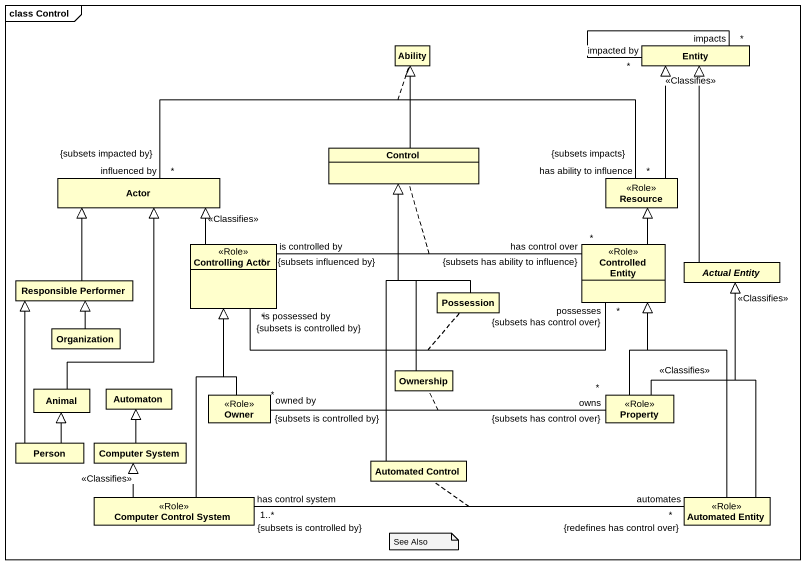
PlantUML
@startuml
mainframe class Control
hide circle
hide empty members
class Ability
class "Entity" as Entity_
class "Control" as Control_
class "Actor" as Actor_
class Resource <<Role>>
class "Controlling Actor" as Controlling_Actor <<Role>>
class "Controlled Entity" as Controlled_Entity <<Role>>
class "Responsible Performer" as Responsible_Performer
abstract class "Actual Entity" as Actual_Entity
class Possession
class Organization
class Animal
class Automaton
class Owner <<Role>>
class Ownership
class Property <<Role>>
class "Person" as Person_
class "Computer System" as Computer_System
class "Automated Control" as Automated_Control
class "Computer Control System" as Computer_Control_System <<Role>>
class "Automated Entity" as Automated_Entity <<Role>>
Entity_ "impacted by\n*" -- "*\nimpacts" Entity_
Control_ -up-|> Ability
Resource -up-|> Entity_ : <<Classifies>>
Resource "has ability to influence\n{subsets impacts}\n*" -left- "influenced by\n{subsets impacted by}\n*" Actor_
(Resource, Actor_) .. Ability
Controlling_Actor -up-|> Actor_ : <<Classifies>>
Controlling_Actor "is controlled by\n{subsets influenced by}\n*" -right- "has control over\n{subsets has ability to influence}\n*" Controlled_Entity
(Controlling_Actor, Controlled_Entity) .. Control_
Controlling_Actor "is possessed by\n{subsets is controlled by}\n*" -right- "possesses\n{subsets has control over}\n*" Controlled_Entity
(Controlling_Actor, Controlled_Entity) .. Possession
Controlled_Entity -up-|> Resource
Responsible_Performer -up-|> Actor_
Actual_Entity -up-|> Entity_
Possession -up-|> Control_
Organization -up-|> Responsible_Performer
Animal -up-|> Actor_
Owner -up-|> Controlling_Actor
Owner "owned by\n{subsets is controlled by}\n*" -right- "owns\n{subsets has control over}\n*" Property
(Owner, Property) .. Ownership
Ownership -up-|> Control_
Property -up-|> Controlled_Entity
Property -up-|> Actual_Entity : <<Classifies>>
Person_ -up-|> Responsible_Performer
Person_ -up-|> Animal
Computer_System -up-|> Automaton
Automated_Control -up-|> Control_
Computer_Control_System -up-|> Controlling_Actor
Computer_Control_System -up-|> Computer_System : <<Classifies>>
Computer_Control_System "has control system\n{subsets is controlled by}\n1..*" -right- "{redefines has control over}\nautomates\n*" Automated_Entity
(Computer_Control_System, Automated_Entity) .. Automated_Control
Automated_Entity -up-|> Controlled_Entity
Automated_Entity -up-|> Actual_Entity : <<Classifies>>
note as N1
  See Also
end note
@enduml
